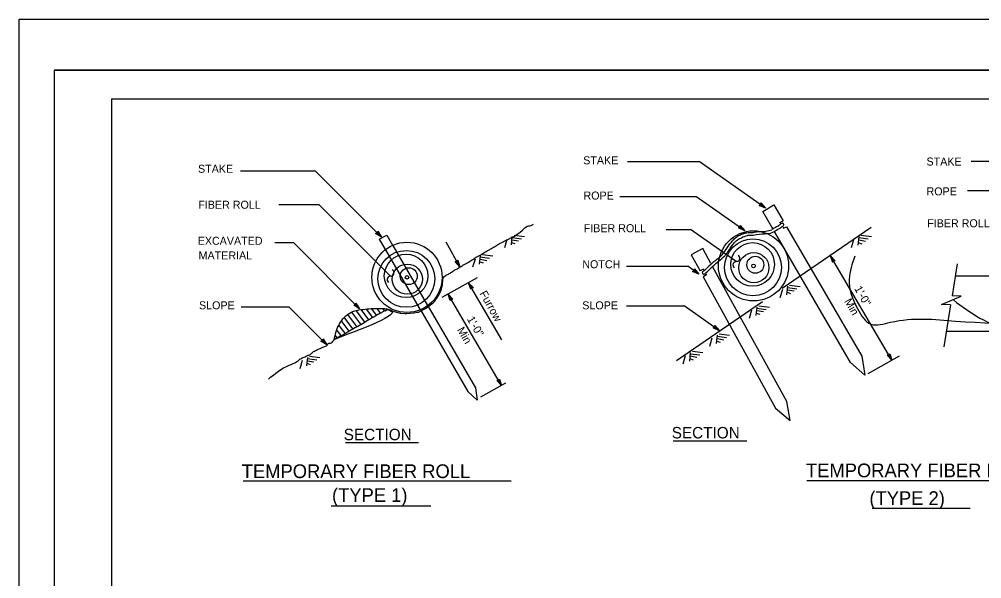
# Model space of a CAD drawing. Extents: x -894 to 866, y -476 to 714.
# Drawn here: x -894 to -53, y 224 to 714 of the extents above; entities that cross this region are included whole.
import ezdxf

# ---------------------------------------------------------------- set-up
doc = ezdxf.new("R2010")
doc.units = 0
for name, color, linetype in [('1 Control', 7, 'Continuous'), ('10 Sheet Format', 7, 'Continuous'), ('56 Stage 3 Anno', 7, 'Continuous'), ('57 Undefined', 7, 'Continuous'), ('60 Nongeo Data', 7, 'Continuous'), ('63 Seal and Sig', 7, 'Continuous')]:
    doc.layers.add(name, color=color, linetype=linetype)

msp = doc.modelspace()

# ---------------------------------------------------------------- linework, layer by layer
at = {"layer": '1 Control'}
for p, q in [((-608.74, 343.42), (-544.98, 343.42)), ((-322.26, 344.83), (-257.79, 344.83)), ((-698.25, 309.98), (-463.85, 309.98)), ((-205.47, 310.3), (28.31, 310.3)), ((-621.33, 288.19), (-534.33, 288.19)), ((-148.23, 286.22), (-62.66, 286.22))]:
    msp.add_line(p, q, dxfattribs=at)
at = {"layer": '10 Sheet Format'}
for p, q in [((-863.46, 668.96), (836.55, 668.96)), ((-863.46, 668.96), (-863.46, -431.04)), ((-813.45, 643.96), (811.55, 643.96)), ((-813.45, 643.96), (-813.45, -406.04))]:
    msp.add_line(p, q, dxfattribs=at)
for points in [[(-894.04, 713.56), (865.96, 713.56), (865.96, -476.44), (-894.04, -476.44)], [(-863.46, -431.04), (836.55, -431.04), (836.55, 668.96), (-863.46, 668.96)]]:
    msp.add_lwpolyline(points, close=True, dxfattribs=at)
at = {"layer": '56 Stage 3 Anno'}
for centre, radius, start, end in [((-267.08, 504.59), 3.04, 283.30744, 60.14974), ((-266.98, 498.61), 3.06, 80.65293, 231.15283), ((-569.31, 485.91), 3.06, 80.65293, 231.15283), ((-569.41, 491.9), 3.04, 283.30744, 60.14974)]:
    msp.add_arc(centre, radius, start, end, dxfattribs=at)
at = {"layer": '57 Undefined'}
for p, q in [((-362.29, 589.1), (-299.67, 589.1)), ((-241.62, 548.36), (-299.67, 589.1)), ((-61.74, 589.61), (14.39, 589.61)), ((-700.66, 581.1), (-635.31, 581.1)), ((-577.41, 523.04), (-635.31, 581.1)), ((-64.9, 563.94), (-1.24, 563.94)), ((-368.92, 558.6), (-302.37, 558.6)), ((-259.74, 528.67), (-302.37, 558.6)), ((-666.96, 551.57), (-631.97, 551.57)), ((-569.96, 489.39), (-631.97, 551.57)), ((-247.16, 550.78), (-245.75, 551.38)), ((-241.62, 548.36), (-247.16, 550.78)), ((-247.16, 550.78), (-247.16, 550.78)), ((-242.73, 549.16), (-246.77, 550.93)), ((-243.82, 549.96), (-246.42, 551.1)), ((-244.91, 550.76), (-246.03, 551.25)), ((-245.75, 551.38), (-245.61, 552.9)), ((-245.73, 551.7), (-244.91, 550.76)), ((-245.67, 552.07), (-243.82, 549.96)), ((-245.65, 552.5), (-242.72, 549.16)), ((-245.61, 552.9), (-245.61, 552.9)), ((-245.61, 552.9), (-241.62, 548.36)), ((-241.62, 548.36), (-241.62, 548.36)), ((-265.28, 531.1), (-263.87, 531.69)), ((-259.74, 528.67), (-265.28, 531.1)), ((-265.28, 531.1), (-265.28, 531.1)), ((-260.85, 529.48), (-264.89, 531.25)), ((-261.93, 530.28), (-264.54, 531.42)), ((-263.03, 531.08), (-264.15, 531.57)), ((-263.87, 531.69), (-263.73, 533.22)), ((-263.85, 532.01), (-263.03, 531.08)), ((-263.79, 532.39), (-261.93, 530.28)), ((-263.76, 532.81), (-260.84, 529.47)), ((-263.73, 533.22), (-263.73, 533.22)), ((-263.73, 533.22), (-259.74, 528.67)), ((-582.5, 526.32), (-581.01, 526.68)), ((-577.41, 523.04), (-582.5, 526.32)), ((-582.5, 526.32), (-582.5, 526.32)), ((-578.38, 524.01), (-582.08, 526.4)), ((-579.32, 524.98), (-581.72, 526.52)), ((-580.28, 525.94), (-581.3, 526.6)), ((-581.01, 526.68), (-580.63, 528.17)), ((-580.94, 526.99), (-580.28, 525.94)), ((-580.82, 527.36), (-579.32, 524.98)), ((-580.73, 527.77), (-578.36, 524.01)), ((-580.63, 528.17), (-580.63, 528.17)), ((-580.63, 528.17), (-577.41, 523.04)), ((-577.41, 523.04), (-577.41, 523.04)), ((-328.53, 529.66), (-307.03, 529.66)), ((-267.23, 501.72), (-307.03, 529.66)), ((-259.74, 528.67), (-259.74, 528.67)), ((-670.51, 518.23), (-654.35, 518.23)), ((-596.51, 460.23), (-654.35, 518.23)), ((-508.81, 497.19), (-520.72, 518.55)), ((-182.83, 501), (-184.69, 506.76)), ((-184.69, 506.76), (-184.69, 506.76)), ((-184.69, 506.76), (-180.57, 502.34)), ((-131.23, 415.36), (-184.69, 506.76)), ((-182.64, 501.37), (-184, 505.59)), ((-184, 505.58), (-180.99, 502.36)), ((-508.81, 497.19), (-512.85, 501.69)), ((-512.85, 501.69), (-512.85, 501.69)), ((-512.85, 501.69), (-511.32, 501.64)), ((-509.49, 498.38), (-512.43, 501.66)), ((-510.14, 499.56), (-512.05, 501.68)), ((-510.81, 500.74), (-511.62, 501.65)), ((-511.32, 501.64), (-510.56, 502.98)), ((-511.17, 501.93), (-510.81, 500.74)), ((-510.96, 502.25), (-510.14, 499.56)), ((-510.76, 502.62), (-509.48, 498.37)), ((-510.56, 502.98), (-510.56, 502.98)), ((-510.56, 502.98), (-508.81, 497.19)), ((-508.81, 497.19), (-508.81, 497.19)), ((-363.04, 497.63), (-309.61, 497.63)), ((-299.74, 490.7), (-309.61, 497.63)), ((-182.45, 501.74), (-183.31, 504.42)), ((-183.31, 504.42), (-181.37, 502.34)), ((-182.09, 502.35), (-182.83, 501)), ((-182.83, 501), (-182.83, 501)), ((-182.24, 502.07), (-182.62, 503.25)), ((-182.62, 503.25), (-181.79, 502.36)), ((-180.57, 502.34), (-182.09, 502.35)), ((-180.57, 502.34), (-180.57, 502.34)), ((-73.95, 499.64), (-78.45, 471.65)), ((-305.28, 493.13), (-303.87, 493.72)), ((-299.74, 490.7), (-305.28, 493.13)), ((-305.28, 493.13), (-305.28, 493.13)), ((-300.85, 491.51), (-304.88, 493.28)), ((-301.93, 492.31), (-304.54, 493.45)), ((-303.03, 493.11), (-304.15, 493.6)), ((-303.87, 493.72), (-303.73, 495.25)), ((-303.85, 494.04), (-303.03, 493.11)), ((-303.79, 494.42), (-301.93, 492.31)), ((-303.76, 494.84), (-300.83, 491.5)), ((-303.73, 495.25), (-303.73, 495.25)), ((-303.73, 495.25), (-299.74, 490.7)), ((-299.74, 490.7), (-299.74, 490.7)), ((-493.74, 487.48), (-524.59, 470.29)), ((-499.29, 477.48), (-501.15, 483.24)), ((-501.15, 483.24), (-501.15, 483.24)), ((-501.15, 483.24), (-497.02, 478.81)), ((-472.11, 433.24), (-501.15, 483.24)), ((-499.09, 477.84), (-500.46, 482.07)), ((-500.45, 482.06), (-497.45, 478.83)), ((-498.91, 478.22), (-499.77, 480.89)), ((-499.77, 480.89), (-497.83, 478.81)), ((-498.7, 478.54), (-499.08, 479.72)), ((-499.08, 479.72), (-498.25, 478.83)), ((-472.54, 393.19), (-519.06, 473.26)), ((-517.19, 467.51), (-519.06, 473.26)), ((-519.06, 473.26), (-519.06, 473.26)), ((-519.06, 473.26), (-514.93, 468.84)), ((-517, 467.87), (-518.37, 472.09)), ((-518.36, 472.09), (-515.35, 468.86)), ((-498.55, 478.83), (-499.29, 477.48)), ((-499.29, 477.48), (-499.29, 477.48)), ((-497.02, 478.81), (-498.55, 478.83)), ((-497.02, 478.81), (-497.02, 478.81)), ((-601.6, 463.5), (-600.11, 463.86)), ((-596.51, 460.23), (-601.6, 463.5)), ((-601.6, 463.5), (-601.6, 463.5)), ((-597.48, 461.2), (-601.18, 463.59)), ((-598.42, 462.16), (-600.82, 463.7)), ((-599.38, 463.13), (-600.4, 463.79)), ((-600.11, 463.86), (-599.73, 465.35)), ((-600.04, 464.18), (-599.38, 463.13)), ((-599.92, 464.54), (-598.42, 462.16)), ((-599.83, 464.95), (-597.47, 461.19)), ((-599.73, 465.35), (-599.73, 465.35)), ((-599.73, 465.35), (-596.51, 460.23)), ((-516.81, 468.25), (-517.68, 470.92)), ((-517.68, 470.92), (-515.74, 468.84)), ((-516.46, 468.86), (-517.19, 467.51)), ((-517.19, 467.51), (-517.19, 467.51)), ((-516.61, 468.57), (-516.99, 469.75)), ((-516.99, 469.75), (-516.16, 468.86)), ((-514.93, 468.84), (-516.46, 468.86)), ((-514.93, 468.84), (-514.93, 468.84)), ((-363.04, 462.95), (-312.78, 462.95)), ((-281.79, 441.2), (-312.78, 462.95)), ((-79.7, 463.87), (-85.62, 427.07)), ((-700.15, 462.02), (-658.21, 462.02)), ((-625.18, 428.89), (-658.21, 462.02)), ((-596.51, 460.23), (-596.51, 460.23)), ((-287.33, 443.62), (-285.92, 444.22)), ((-281.79, 441.2), (-287.33, 443.62)), ((-287.33, 443.62), (-287.33, 443.62)), ((-282.9, 442), (-286.93, 443.77)), ((-283.98, 442.8), (-286.59, 443.95)), ((-285.08, 443.61), (-286.2, 444.1)), ((-285.92, 444.22), (-285.78, 445.75)), ((-285.9, 444.54), (-285.08, 443.61)), ((-285.84, 444.92), (-283.98, 442.8)), ((-285.81, 445.34), (-282.88, 442)), ((-285.78, 445.75), (-285.78, 445.75)), ((-285.78, 445.75), (-281.79, 441.2)), ((-281.79, 441.2), (-281.79, 441.2)), ((-630.26, 432.17), (-628.78, 432.53)), ((-625.18, 428.89), (-630.26, 432.17)), ((-630.26, 432.17), (-630.26, 432.17)), ((-626.14, 429.86), (-629.85, 432.25)), ((-627.09, 430.83), (-629.48, 432.37)), ((-628.05, 431.79), (-629.07, 432.45)), ((-628.78, 432.53), (-628.4, 434.02)), ((-628.71, 432.84), (-628.05, 431.79)), ((-628.59, 433.21), (-627.09, 430.83)), ((-628.5, 433.62), (-626.13, 429.86)), ((-628.4, 434.02), (-628.4, 434.02)), ((-628.4, 434.02), (-625.18, 428.89)), ((-625.18, 428.89), (-625.18, 428.89)), ((-133.74, 419.82), (-132.98, 421.16)), ((-133.18, 420.8), (-131.9, 416.55)), ((-132.98, 421.16), (-132.98, 421.16)), ((-132.98, 421.16), (-131.23, 415.36)), ((-124.82, 418.84), (-152.2, 403.58)), ((-131.23, 415.36), (-135.27, 419.87)), ((-135.27, 419.87), (-135.27, 419.87)), ((-135.27, 419.87), (-133.74, 419.82)), ((-131.91, 416.55), (-134.85, 419.84)), ((-132.56, 417.73), (-134.47, 419.85)), ((-133.23, 418.92), (-134.04, 419.83)), ((-133.59, 420.11), (-133.23, 418.92)), ((-133.38, 420.42), (-132.56, 417.73)), ((-131.23, 415.36), (-131.23, 415.36)), ((-472.54, 393.19), (-476.58, 397.69)), ((-476.58, 397.69), (-476.58, 397.69)), ((-476.58, 397.69), (-475.05, 397.65)), ((-473.21, 394.38), (-476.15, 397.66)), ((-473.87, 395.56), (-475.77, 397.68)), ((-474.54, 396.74), (-475.35, 397.65)), ((-475.05, 397.65), (-474.29, 398.98)), ((-474.89, 397.93), (-474.54, 396.74)), ((-474.68, 398.25), (-473.87, 395.56)), ((-474.49, 398.62), (-473.2, 394.37)), ((-474.29, 398.98), (-474.29, 398.98)), ((-474.29, 398.98), (-472.54, 393.19)), ((-468.77, 395.27), (-490.62, 383.1)), ((-472.54, 393.19), (-472.54, 393.19))]:
    msp.add_line(p, q, dxfattribs=at)
msp.add_lwpolyline([(-79.7, 463.87), (-87.64, 464.14), (-70.51, 471.37), (-78.45, 471.65)], dxfattribs=at)
at = {"layer": '60 Nongeo Data'}
for p, q in [((-243.99, 545.41), (-234.24, 551.36)), ((-234.24, 551.36), (-226.05, 537.29)), ((-235.19, 530.27), (-243.99, 545.41)), ((-228.91, 535.9), (-226.05, 537.29)), ((-228.91, 535.9), (-228.26, 534.78)), ((-149.32, 531.36), (-226.9, 478.25)), ((-226.5, 531.74), (-225.95, 530.8)), ((-225.95, 530.8), (-223.09, 532.19)), ((-223.09, 532.19), (-157.3, 419.03)), ((-579.41, 521.37), (-572.71, 524.63)), ((-572.71, 524.63), (-567.7, 516.02)), ((-463.26, 523.73), (-464.05, 516.27)), ((-463.17, 522.73), (-455.02, 521.68)), ((-461.41, 524.85), (-452.29, 523.67)), ((-167.33, 413.55), (-233.56, 527.46)), ((-159.98, 523.58), (-160.77, 516.13)), ((-159.89, 522.59), (-151.74, 521.53)), ((-158.13, 524.71), (-149.01, 523.53)), ((-579.41, 521.37), (-574.08, 512.2)), ((-467.79, 520.93), (-469.89, 513.71)), ((-463.7, 518.49), (-460.65, 517.46)), ((-463.29, 520.74), (-457.53, 519.7)), ((-164.51, 520.79), (-166.61, 513.57)), ((-160.42, 518.35), (-157.38, 517.31)), ((-160.01, 520.6), (-154.25, 519.56)), ((-491.01, 506.73), (-491.8, 499.28)), ((-490.93, 505.74), (-482.77, 504.68)), ((-489.16, 507.86), (-480.05, 506.68)), ((-296.47, 513), (-306.61, 507.72)), ((-306.61, 507.72), (-298.78, 493.45)), ((-289.39, 500.1), (-296.47, 513)), ((-495.54, 503.93), (-497.65, 496.72)), ((-491.45, 501.5), (-488.41, 500.46)), ((-491.05, 503.75), (-485.28, 502.7)), ((-223.07, 379.27), (-287.59, 496.82)), ((-296.11, 495.18), (-298.78, 493.45)), ((-296.11, 495.18), (-295.49, 494.05)), ((-293.27, 490.01), (-295.94, 488.28)), ((-295.94, 488.28), (-232.96, 373.53)), ((-293.8, 490.97), (-293.27, 490.01)), ((-222.33, 480.04), (-223.13, 472.59)), ((-220.49, 481.17), (-211.37, 479.99)), ((-226.86, 477.25), (-228.97, 470.03)), ((-222.77, 474.81), (-219.73, 473.77)), ((-222.37, 477.06), (-216.6, 476.02)), ((-222.25, 479.05), (-214.1, 477.99)), ((-536.87, 463), (-495.17, 391.27)), ((-244.08, 466.49), (-319.35, 414.96)), ((-247.33, 463.06), (-238.22, 461.88)), ((-543.36, 459.36), (-501.87, 388.01)), ((-253.71, 459.14), (-255.82, 451.92)), ((-249.18, 461.93), (-249.97, 454.48)), ((-249.62, 456.7), (-246.58, 455.67)), ((-249.22, 458.95), (-243.45, 457.91)), ((-249.1, 460.94), (-240.94, 459.89)), ((-282.04, 438.56), (-272.92, 437.38)), ((-618.4, 433.67), (-618.73, 433.19)), ((-288.41, 434.63), (-290.52, 427.42)), ((-283.88, 437.43), (-284.67, 429.98)), ((-284.32, 432.2), (-281.28, 431.16)), ((-283.92, 434.45), (-278.15, 433.4)), ((-283.8, 436.44), (-275.65, 435.38)), ((-307.36, 422.12), (-308.15, 414.66)), ((-307.27, 421.13), (-299.12, 420.07)), ((-305.51, 423.24), (-296.39, 422.06)), ((-646.69, 415.15), (-648.79, 407.94)), ((-642.16, 417.95), (-642.95, 410.5)), ((-642.6, 412.72), (-639.56, 411.68)), ((-642.19, 414.97), (-636.43, 413.92)), ((-642.07, 416.96), (-633.92, 415.9)), ((-640.31, 419.08), (-631.2, 417.9)), ((-311.89, 419.32), (-313.99, 412.1)), ((-307.8, 416.88), (-304.75, 415.85)), ((-307.39, 419.13), (-301.63, 418.09)), ((-167.33, 413.55), (-154.81, 402.29)), ((-157.3, 419.03), (-154.81, 402.29)), ((-493.59, 380.55), (-501.88, 388.01)), ((-495.18, 391.27), (-493.59, 380.55)), ((-219.9, 362.76), (-223.07, 379.27)), ((-232.96, 373.53), (-219.9, 362.76))]:
    msp.add_line(p, q, dxfattribs=at)
for centre, radius in [((-252.04, 497.9), 30.68), ((-555.04, 487.89), 30.68), ((-252.56, 496.58), 24.86), ((-252.83, 499.21), 19.04), ((-555.56, 486.57), 24.86), ((-555.82, 489.2), 19.04), ((-251.78, 496.32), 13.22), ((-250.46, 498.95), 7.41), ((-554.77, 486.31), 13.22), ((-252.04, 497.9), 1.59), ((-553.46, 488.94), 7.41), ((-555.04, 487.89), 1.59)]:
    msp.add_circle(centre, radius, dxfattribs=at)
for centre, radius, start, end in [((-246.62, 564.58), 36.71, 269.77356, 286.77329), ((-239.79, 537.12), 10.92, 269.12785, 299.23339)]:
    msp.add_arc(centre, radius, start, end, dxfattribs=at)
for points in [[(-504.46, 499.46), (-500.37, 501.78), (-496.66, 504.15), (-489.97, 507.97), (-486.99, 509.81), (-484.33, 511.32), (-481.89, 512.7), (-480.23, 513.66), (-476.91, 515.61), (-474.09, 517.35), (-454.03, 529.17), (-449.93, 532.5), (-445.41, 533.75), (-444.34, 534.51)], [(-234.32, 527.73), (-229.47, 530.69), (-227.17, 532.09), (-226.17, 533.05), (-225.68, 533.71), (-225.73, 534.67), (-226.34, 535.24), (-227.35, 535.1), (-228.68, 533.98), (-230.27, 533.01), (-231.03, 532.49), (-231.82, 532.12), (-235.99, 529.68)], [(-282.55, 502.15), (-277.26, 506.74), (-275.73, 508.47), (-274, 511.02), (-270.62, 515.77), (-268.3, 518.69), (-265.15, 521.2), (-261.28, 523.23), (-257.41, 524.56), (-255.99, 524.76), (-252.43, 524.86), (-249.68, 525.27), (-239.95, 526.2)], [(-281.94, 505.42), (-279.6, 507.56), (-274.51, 514.68), (-271.97, 518.04), (-269.63, 520.69), (-266.57, 523.44), (-264.13, 524.86), (-261.18, 526.08), (-257.97, 526.9), (-253.56, 527.22), (-251.24, 527.34), (-249.37, 527.81), (-246.77, 527.87)], [(-288.35, 500.33), (-285.06, 502.96), (-283.37, 504.3), (-282.45, 504.91), (-281.94, 505.42)], [(-163.55, 506.4), (-168.42, 486.42), (-160.85, 459.97), (-149.49, 447.01), (-132.18, 448.63), (-75.39, 449.71), (203.67, 457.81), (326.98, 460.51)], [(-521.19, 489.52), (-518.11, 491.25), (-515.32, 492.99), (-513.24, 494.33), (-510.24, 495.87), (-508.43, 497.01), (-506.9, 497.88), (-505.79, 498.7), (-504.48, 499.51)], [(-288.35, 500.33), (-293.9, 494.85), (-295.32, 493.73), (-296.44, 493.01), (-296.85, 492.1), (-296.65, 491.38), (-295.73, 490.67), (-294.71, 491.08), (-293.9, 491.69), (-292.27, 492.91), (-290.95, 494.34)], [(-290.95, 494.34), (-286.52, 498.64), (-282.68, 502.18)], [(-618.73, 433.19), (-614.11, 447.3), (-604.01, 457.21), (-589.86, 460.23), (-575.61, 460.6), (-571.91, 460.13), (-618.4, 433.67)], [(-574.2, 458.6), (-575.51, 458.11), (-577.79, 456.57), (-579.53, 455.84), (-583.25, 453.71), (-585.03, 452.69), (-586.86, 451.72), (-587.7, 451.16), (-588.44, 450.86)], [(-588.43, 450.85), (-594.02, 447.23), (-599.28, 444.35), (-604.23, 441.57), (-606.96, 439.95), (-608.65, 438.83), (-610.35, 437.98), (-615.1, 435.4), (-617.53, 434.03), (-620.21, 431.71), (-621.28, 430.3), (-623.4, 429.96), (-624.82, 428.86)], [(-676.09, 399.01), (-658, 411.16), (-651.54, 414.04), (-647.59, 416.93), (-644.17, 418.54), (-642.07, 419.53), (-639.58, 420.51), (-637.41, 422.39), (-634.09, 424.35), (-631.05, 425.67), (-628.65, 426.73), (-627.03, 427.35), (-625.35, 428.05), (-624.61, 428.98)]]:
    msp.add_spline(points, degree=3, dxfattribs=at)
at = {"layer": '63 Seal and Sig'}
for p, q in [((-567.55, 515.76), (-536.98, 463.19)), ((-573.94, 511.96), (-543.5, 459.61)), ((-523.53, 488.07), (-521.18, 489.48)), ((-523.23, 487.9), (-523.1, 488.7)), ((115.11, 488.86), (-74.81, 488.86)), ((-525.56, 475.75), (-524.01, 481.27)), ((-523.86, 482.06), (-523.26, 487.73)), ((-531.06, 466.76), (-527.79, 471.48)), ((-527.53, 471.91), (-525.97, 474.75)), ((-538, 461.13), (-532.07, 465.7)), ((-598.8, 444.89), (-606.83, 455.53)), ((-595.35, 446.86), (-603.31, 457.41)), ((-591.9, 448.83), (-599.2, 458.5)), ((-588.46, 450.81), (-594.92, 459.37)), ((-585.01, 452.78), (-590.55, 460.12)), ((-581.56, 454.75), (-585.72, 460.26)), ((-578.12, 456.72), (-580.93, 460.46)), ((-574.67, 458.7), (-576.01, 460.48)), ((-566.33, 457.96), (-560.98, 456.72)), ((-560.48, 456.64), (-556.67, 456.17)), ((-555.48, 456.17), (-549.19, 456.99)), ((-549.14, 456.99), (-545.92, 457.35)), ((-544.28, 457.84), (-538.76, 460.65)), ((-609.14, 438.97), (-614.51, 446.09)), ((-605.69, 440.94), (-612.73, 450.27)), ((-602.25, 442.92), (-609.97, 453.16)), ((-612.59, 437), (-616, 441.52)), ((-82.71, 440.84), (114.2, 440.84)), ((-616.03, 435.03), (-617.5, 436.96))]:
    msp.add_line(p, q, dxfattribs=at)
msp.add_lwpolyline([(-574.11, 458.53), (-571.67, 459.93), (-568.89, 458.33), (-566.58, 458)], dxfattribs=at)
for centre, radius, start, end in [((-528.62, 482.57), 4.79, 344.32879, 353.93398), ((-520.31, 487.42), 2.97, 170.63642, 173.93398), ((-531.72, 474.21), 4.79, 325.25956, 331.27397), ((-530.17, 477.05), 4.79, 331.27397, 344.32879), ((-535, 469.49), 4.79, 307.62853, 325.25956), ((24.56, 591.69), 160.05, 230.50919, 250.63478), ((-566.99, 455.07), 2.97, 76.99799, 81.86757), ((-559.9, 461.39), 4.79, 256.99799, 263.04217), ((-556.09, 460.92), 4.79, 263.04218, 277.35559), ((-548.81, 454.04), 2.97, 96.34575, 97.35559), ((-546.45, 462.11), 4.79, 276.34575, 296.9672), ((-540.93, 464.92), 4.79, 296.9672, 307.62853)]:
    msp.add_arc(centre, radius, start, end, dxfattribs=at)

# ---------------------------------------------------------------- texts
at = {"layer": '57 Undefined'}
for s, height, p in [('STAKE', 7, (-400.97, 586.74)), ('STAKE', 7, (-100.81, 585.65)), ('STAKE', 7, (-737.73, 579.33)), ('ROPE', 7, (-100.79, 559.57)), ('ROPE', 7, (-400.74, 555.92)), ('FIBER ROLL', 7, (-737.5, 547.88)), ('FIBER ROLL', 7, (-100.22, 531.68)), ('FIBER ROLL', 7, (-400.52, 527.38)), ('EXCAVATED', 7, (-738.02, 516.36)), ('MATERIAL', 7, (-737.23, 503.55)), ('NOTCH', 7, (-401.76, 495.85)), ('SLOPE', 7, (-736.88, 459.95)), ('SLOPE', 7, (-401.78, 459.91)), ('SECTION', 10, (-610.36, 345.49)), ('SECTION', 10, (-323.56, 347.07)), ('TEMPORARY FIBER ROLL', 12, (-699.51, 312.38)), ('TEMPORARY FIBER ROLL', 12, (-206.19, 313.09)), ('(TYPE 1)', 12, (-620.59, 291.49)), ('(TYPE 2)', 12, (-150.75, 288.85))]:
    msp.add_text(s, height=height, dxfattribs=at).set_placement(p)
for s, rotation, p in [('1\'-0"', 299.95334, (-164.2, 478.03)), ('Furrow', 299.12266, (-491.85, 473.82)), ('Min', 299.95334, (-172.98, 466.99)), ('1\'-0"', 299.84827, (-502.86, 451.48)), ('Min', 299.84827, (-511.53, 442.01))]:
    msp.add_text(s, height=7, rotation=rotation, dxfattribs=at).set_placement(p)

doc.saveas('drawing.dxf')
